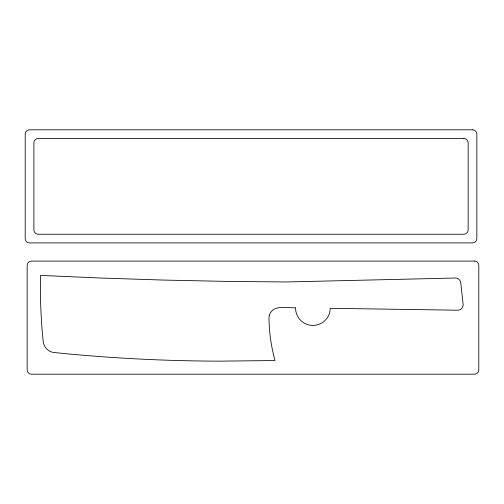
<?xml version="1.0" encoding="UTF-8"?>
<svg xmlns="http://www.w3.org/2000/svg" width="504" height="504" viewBox="0 0 504 504"><rect width="100%" height="100%" fill="white"/><g stroke="black" fill="none" stroke-linecap="round" stroke-linejoin="round"><path stroke-width="0.76" d="M269.3 315.46L268.966 318.194A169.508 169.508 0 0 0 271.807 346.613L272.5 350.116A169.508 169.508 0 0 0 275.014 360.536L219.694 361.147A1672.417 1672.417 0 0 1 63.699 353.487L53.071 352.403A12.449 12.449 0 0 1 43.142 340.95L42.33 332.546A531.121 531.121 0 0 1 40.591 275.411L101.884 278.076L163.202 280.06L224.538 281.358L285.881 281.975L455.37 278.025A5.468 5.468 0 0 1 460.839 283.494L463.163 304.744A5.468 5.468 0 0 1 457.695 310.212L330.265 308.303L329.711 312.524A17.369 17.369 0 0 1 295.558 308.026L295.596 307.749C286.833 308.171 272.708 304.063 269.3 315.46M472.494 129.805L29.541 129.805A4.341 4.341 0 0 0 25.2 134.146L25.2 238.575A4.341 4.341 0 0 0 29.541 242.915L472.494 242.915A4.341 4.341 0 0 0 476.841 238.575L476.841 134.146A4.341 4.341 0 0 0 472.494 129.805M463.812 138.487L38.228 138.487A4.341 4.341 0 0 0 33.888 142.834L33.888 229.887A4.341 4.341 0 0 0 38.228 234.234L463.812 234.234A4.341 4.341 0 0 0 468.153 229.887L468.153 142.834A4.341 4.341 0 0 0 463.812 138.487M474.459 261.085L31.506 261.085A4.341 4.341 0 0 0 27.159 265.425L27.159 369.854A4.341 4.341 0 0 0 31.506 374.195L474.459 374.195A4.341 4.341 0 0 0 478.8 369.854L478.8 265.425A4.341 4.341 0 0 0 474.459 261.085"/></g></svg>
